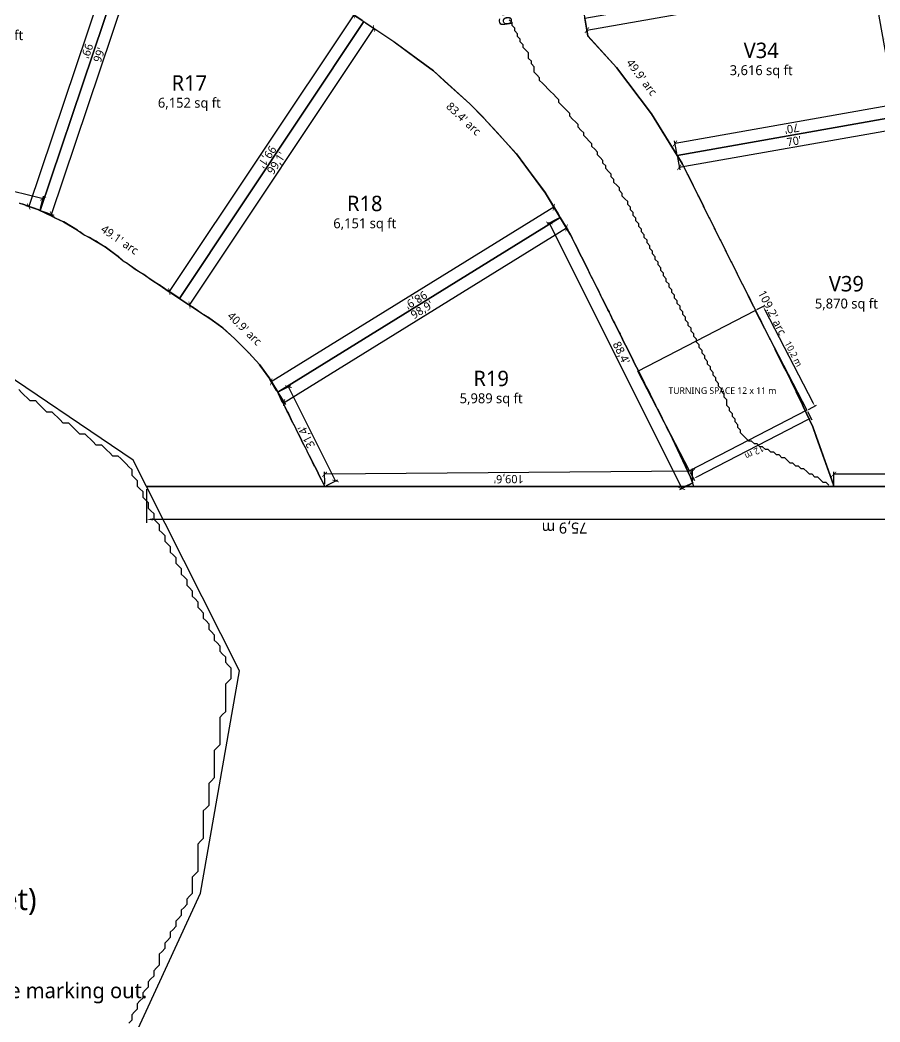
# Model space of a CAD drawing. Header units: metres. Extents: x 77 to 647, y -942 to -10.
# Drawn here: x 212.6 to 290.7, y -310.2 to -219.2 of the extents above; entities that cross this region are included whole.
import ezdxf
from ezdxf.enums import TextEntityAlignment as Align

# ---------------------------------------------------------------- set-up
doc = ezdxf.new("R2010")
doc.units = ezdxf.units.M
for name, color, linetype in [('COLONY_BOUNDARY', 3, 'Continuous'), ('DIM_BOUNDARY', 3, 'Continuous'), ('DIM_OTHER', 6, 'Continuous'), ('DIM_PLOTS', 5, 'Continuous'), ('DIM_PLOTS_ARC', 5, 'Continuous'), ('NOTES', 7, 'Continuous'), ('PLOT_TEXT', 7, 'Continuous'), ('PLOTS', 1, 'Continuous'), ('RESORT', 42, 'Continuous'), ('RIVERSIDE_GARDEN', 82, 'Continuous'), ('ROAD_CENTRELINE', 9, 'Continuous'), ('ROAD_TEXT', 7, 'Continuous'), ('ROADS', 8, 'Continuous'), ('STREAM', 5, 'Continuous'), ('TURNING_SPACE', 30, 'Continuous')]:
    doc.layers.add(name, color=color, linetype=linetype)
doc.styles.add('OpenSans', font='OpenSans-Regular.ttf')
doc.dimstyles.new('PLOT_FT', dxfattribs={"dimtxt": 0.75, "dimasz": 0.45, "dimexe": 0.225, "dimexo": 0.1875, "dimgap": 0.15, "dimtad": 1, "dimdec": 1, "dimlfac": 3.28084, "dimtxsty": 'OpenSans', "dimblk": 'ARCHTICK', "dimcen": 2.5, "dimazin": 3, "dimtfac": 1, "dimtmove": 0, "dimatfit": 3})
doc.dimstyles.new('ROAD_M', dxfattribs={"dimtxt": 1, "dimasz": 0.6, "dimexe": 0.3, "dimexo": 0.25, "dimgap": 0.2, "dimtad": 1, "dimdec": 1, "dimtxsty": 'OpenSans', "dimcen": 2.5, "dimazin": 3, "dimtfac": 1, "dimtmove": 0, "dimatfit": 3})
doc.dimstyles.new('SMALL_M', dxfattribs={"dimtxt": 0.6, "dimasz": 0.36, "dimexe": 0.18, "dimexo": 0.15, "dimgap": 0.12, "dimtad": 1, "dimtxsty": 'OpenSans', "dimcen": 2.5, "dimazin": 3, "dimtfac": 1, "dimtmove": 0, "dimatfit": 3})

# ---------------------------------------------------------------- blocks, each defined once
blk = doc.blocks.new('_ARCHTICK')
at = {"color": 0, "linetype": 'BYBLOCK', "const_width": 0.15}
blk.add_lwpolyline([(-0.5, -0.5), (0.5, 0.5)], dxfattribs=at)
blk = doc.blocks.new('*D51')
at = {"color": 0}
for p, q in [((223.02, -207.526), (213.396, -236.133)), ((223.885, -207.817), (222.807, -207.454)), ((214.26, -236.424), (213.182, -236.061))]:
    blk.add_line(p, q, dxfattribs=at)
at = {"layer": 'Defpoints'}
for p in [(223.02, -207.526), (224.063, -207.877), (214.438, -236.484)]:
    blk.add_point(p, dxfattribs=at)
at = {"layer": 'DIM_PLOTS', "color": 0, "xscale": 0.44999999999999996, "yscale": 0.44999999999999996}
for p, rotation in [((223.02, -207.526), 71.40446417604511), ((213.396, -236.133), -108.59553582395489)]:
    blk.add_blockref('_ARCHTICK', p, dxfattribs=dict(at, rotation=rotation))
at = {"layer": 'DIM_PLOTS', "color": 0, "insert": (218.706, -221.997), "char_height": 0.75, "attachment_point": 5, "rotation": 251.40446, "style": 'OpenSans'}
blk.add_mtext("99'", dxfattribs=at)
blk = doc.blocks.new('*D52')
at = {"color": 0}
for p, q in [((196.186, -231.821), (196.457, -230.717)), ((214.7, -235.415), (196.403, -230.935)), ((214.483, -236.302), (214.753, -235.197))]:
    blk.add_line(p, q, dxfattribs=at)
at = {"layer": 'Defpoints'}
for p in [(196.142, -232.004), (214.7, -235.415), (214.438, -236.484)]:
    blk.add_point(p, dxfattribs=at)
at = {"layer": 'DIM_PLOTS', "color": 0, "xscale": 0.44999999999999996, "yscale": 0.44999999999999996}
for p, rotation in [((196.403, -230.935), 166.24086512991278), ((214.7, -235.415), 346.2408651299128)]:
    blk.add_blockref('_ARCHTICK', p, dxfattribs=dict(at, rotation=rotation))
at = {"layer": 'DIM_PLOTS', "color": 0, "insert": (205.427, -233.685), "char_height": 0.75, "attachment_point": 5, "rotation": 166.24087, "style": 'OpenSans'}
blk.add_mtext("61,8'", dxfattribs=at)
blk = doc.blocks.new('*D54')
at = {"color": 0}
for p, q in [((242.911, -218.73), (226.163, -243.851)), ((243.67, -219.236), (242.724, -218.605)), ((226.923, -244.357), (225.976, -243.726))]:
    blk.add_line(p, q, dxfattribs=at)
at = {"layer": 'Defpoints'}
for p in [(242.911, -218.73), (243.826, -219.34), (227.079, -244.461)]:
    blk.add_point(p, dxfattribs=at)
at = {"layer": 'DIM_PLOTS', "color": 0, "xscale": 0.44999999999999996, "yscale": 0.44999999999999996}
for p, rotation in [((242.911, -218.73), 56.3099324740204), ((226.163, -243.851), -123.6900675259796)]:
    blk.add_blockref('_ARCHTICK', p, dxfattribs=dict(at, rotation=rotation))
at = {"layer": 'DIM_PLOTS', "color": 0, "insert": (234.974, -231.582), "char_height": 0.75, "attachment_point": 5, "rotation": 236.30993, "style": 'OpenSans'}
blk.add_mtext("99,1'", dxfattribs=at)
blk = doc.blocks.new('*D55')
at = {"color": 0}
for p, q in [((215.481, -236.835), (225.105, -208.228)), ((224.241, -207.937), (225.319, -208.299)), ((214.616, -236.544), (215.694, -236.906))]:
    blk.add_line(p, q, dxfattribs=at)
at = {"layer": 'Defpoints'}
for p in [(224.063, -207.877), (214.438, -236.484), (215.481, -236.835)]:
    blk.add_point(p, dxfattribs=at)
at = {"layer": 'DIM_PLOTS', "color": 0, "xscale": 0.44999999999999996, "yscale": 0.44999999999999996}
for p, rotation in [((225.105, -208.228), 71.40446417604512), ((215.481, -236.835), 251.4044641760451)]:
    blk.add_blockref('_ARCHTICK', p, dxfattribs=dict(at, rotation=rotation))
at = {"layer": 'DIM_PLOTS', "color": 0, "insert": (219.795, -222.364), "char_height": 0.75, "attachment_point": 5, "rotation": 71.40446, "style": 'OpenSans'}
blk.add_mtext("99'", dxfattribs=at)
blk = doc.blocks.new('*D56')
at = {"color": 0}
for p, q in [((261.067, -236.19), (235.423, -252.039)), ((261.547, -236.967), (260.949, -235.999)), ((235.903, -252.816), (235.305, -251.848))]:
    blk.add_line(p, q, dxfattribs=at)
at = {"layer": 'Defpoints'}
for p in [(261.067, -236.19), (261.646, -237.126), (236.001, -252.975)]:
    blk.add_point(p, dxfattribs=at)
at = {"layer": 'DIM_PLOTS', "color": 0, "xscale": 0.44999999999999996, "yscale": 0.44999999999999996}
for p, rotation in [((261.067, -236.19), 31.71747441146087), ((235.423, -252.039), -148.28252558853913)]:
    blk.add_blockref('_ARCHTICK', p, dxfattribs=dict(at, rotation=rotation))
at = {"layer": 'DIM_PLOTS', "color": 0, "insert": (248.521, -244.562), "char_height": 0.75, "attachment_point": 5, "rotation": 211.71747, "style": 'OpenSans'}
blk.add_mtext("98,9'", dxfattribs=at)
blk = doc.blocks.new('*D57')
at = {"color": 0}
for p, q in [((227.994, -245.072), (244.741, -219.95)), ((243.982, -219.444), (244.929, -220.075)), ((227.235, -244.565), (228.181, -245.196))]:
    blk.add_line(p, q, dxfattribs=at)
at = {"layer": 'Defpoints'}
for p in [(243.826, -219.34), (227.079, -244.461), (227.994, -245.072)]:
    blk.add_point(p, dxfattribs=at)
at = {"layer": 'DIM_PLOTS', "color": 0, "xscale": 0.44999999999999996, "yscale": 0.44999999999999996}
for p, rotation in [((244.741, -219.95), 56.309932474020414), ((227.994, -245.072), 236.3099324740204)]:
    blk.add_blockref('_ARCHTICK', p, dxfattribs=dict(at, rotation=rotation))
at = {"layer": 'DIM_PLOTS', "color": 0, "insert": (235.931, -232.22), "char_height": 0.75, "attachment_point": 5, "rotation": 56.30993, "style": 'OpenSans'}
blk.add_mtext("99,1'", dxfattribs=at)
blk = doc.blocks.new('*D58')
at = {"color": 0}
for p, q in [((261.478, -237.21), (260.46, -237.718)), ((260.661, -237.617), (272.693, -261.731)), ((273.509, -261.323), (272.491, -261.831))]:
    blk.add_line(p, q, dxfattribs=at)
at = {"layer": 'Defpoints'}
for p in [(261.646, -237.126), (260.661, -237.617), (273.677, -261.24)]:
    blk.add_point(p, dxfattribs=at)
at = {"layer": 'DIM_PLOTS', "color": 0, "xscale": 0.44999999999999996, "yscale": 0.44999999999999996}
for p, rotation in [((260.661, -237.617), 116.51661966916518), ((272.693, -261.731), -63.48338033083481)]:
    blk.add_blockref('_ARCHTICK', p, dxfattribs=dict(at, rotation=rotation))
at = {"layer": 'DIM_PLOTS', "color": 0, "insert": (267.147, -249.44), "char_height": 0.75, "attachment_point": 5, "rotation": 296.51662, "style": 'OpenSans'}
blk.add_mtext("88,4'", dxfattribs=at)
blk = doc.blocks.new('*D59')
at = {"color": 0}
for p, q in [((273.667, -260.14), (240.261, -260.43)), ((273.675, -261.052), (273.665, -259.915)), ((240.269, -261.342), (240.259, -260.205))]:
    blk.add_line(p, q, dxfattribs=at)
at = {"layer": 'Defpoints'}
for p in [(273.667, -260.14), (240.27, -261.53), (273.677, -261.24)]:
    blk.add_point(p, dxfattribs=at)
at = {"layer": 'DIM_PLOTS', "color": 0, "xscale": 0.44999999999999996, "yscale": 0.44999999999999996}
for p, rotation in [((273.667, -260.14), 0.49743049737918454), ((240.261, -260.43), -179.50256950262082)]:
    blk.add_blockref('_ARCHTICK', p, dxfattribs=dict(at, rotation=rotation))
at = {"layer": 'DIM_PLOTS', "color": 0, "insert": (256.969, -260.81), "char_height": 0.75, "attachment_point": 5, "rotation": 180.49743, "style": 'OpenSans'}
blk.add_mtext("109,6'", dxfattribs=at)
blk = doc.blocks.new('*D60')
at = {"color": 0}
for p, q in [((236.169, -252.891), (237.187, -252.384)), ((241.254, -261.038), (236.986, -252.484)), ((240.438, -261.446), (241.456, -260.938))]:
    blk.add_line(p, q, dxfattribs=at)
at = {"layer": 'Defpoints'}
for p in [(236.001, -252.975), (241.254, -261.038), (240.27, -261.53)]:
    blk.add_point(p, dxfattribs=at)
at = {"layer": 'DIM_PLOTS', "color": 0, "xscale": 0.44999999999999996, "yscale": 0.44999999999999996}
for p, rotation in [((236.986, -252.484), 116.51979424467746), ((241.254, -261.038), 296.5197942446774)]:
    blk.add_blockref('_ARCHTICK', p, dxfattribs=dict(at, rotation=rotation))
at = {"layer": 'DIM_PLOTS', "color": 0, "insert": (238.65, -256.996), "char_height": 0.75, "attachment_point": 5, "rotation": 116.51979, "style": 'OpenSans'}
blk.add_mtext("31,4'", dxfattribs=at)
blk = doc.blocks.new('*D61')
at = {"color": 0}
for p, q in [((261.744, -237.286), (262.342, -238.253)), ((236.58, -253.911), (262.224, -238.062)), ((236.1, -253.135), (236.698, -254.102))]:
    blk.add_line(p, q, dxfattribs=at)
at = {"layer": 'Defpoints'}
for p in [(261.646, -237.126), (236.001, -252.975), (236.58, -253.911)]:
    blk.add_point(p, dxfattribs=at)
at = {"layer": 'DIM_PLOTS', "color": 0, "xscale": 0.44999999999999996, "yscale": 0.44999999999999996}
for p, rotation in [((262.224, -238.062), 31.7174744114608), ((236.58, -253.911), 211.71747441146078)]:
    blk.add_blockref('_ARCHTICK', p, dxfattribs=dict(at, rotation=rotation))
at = {"layer": 'DIM_PLOTS', "color": 0, "insert": (249.126, -245.54), "char_height": 0.75, "attachment_point": 5, "rotation": 31.71747, "style": 'OpenSans'}
blk.add_mtext("98,9'", dxfattribs=at)
blk = doc.blocks.new('*D192')
at = {"color": 0}
for p, q in [((290.93, -214.451), (291.127, -215.571)), ((264.073, -220.113), (291.088, -215.35)), ((263.914, -219.214), (264.112, -220.335))]:
    blk.add_line(p, q, dxfattribs=at)
at = {"layer": 'Defpoints'}
for p in [(290.897, -214.266), (263.882, -219.03), (264.073, -220.113)]:
    blk.add_point(p, dxfattribs=at)
at = {"layer": 'DIM_PLOTS', "color": 0, "xscale": 0.44999999999999996, "yscale": 0.44999999999999996}
for p, rotation in [((291.088, -215.35), 10.000000000000032), ((264.073, -220.113), 190.00000000000003)]:
    blk.add_blockref('_ARCHTICK', p, dxfattribs=dict(at, rotation=rotation))
at = {"layer": 'DIM_PLOTS', "color": 0, "insert": (277.489, -217.214), "char_height": 0.75, "attachment_point": 5, "rotation": 10, "style": 'OpenSans'}
blk.add_mtext("90'", dxfattribs=at)
blk = doc.blocks.new('*D193')
at = {"color": 0}
for p, q in [((290.712, -214.299), (289.592, -214.496)), ((289.814, -214.457), (292.196, -227.965)), ((293.094, -227.806), (291.974, -228.004))]:
    blk.add_line(p, q, dxfattribs=at)
at = {"layer": 'Defpoints'}
for p in [(289.814, -214.457), (290.897, -214.266), (293.279, -227.774)]:
    blk.add_point(p, dxfattribs=at)
at = {"layer": 'DIM_PLOTS', "color": 0, "xscale": 0.44999999999999996, "yscale": 0.44999999999999996}
for p, rotation in [((289.814, -214.457), 100.00000000000007), ((292.196, -227.965), -79.99999999999993)]:
    blk.add_blockref('_ARCHTICK', p, dxfattribs=dict(at, rotation=rotation))
at = {"layer": 'DIM_PLOTS', "color": 0, "insert": (291.522, -221.12), "char_height": 0.75, "attachment_point": 5, "rotation": 280, "style": 'OpenSans'}
blk.add_mtext("45'", dxfattribs=at)
blk = doc.blocks.new('*D194')
at = {"color": 0}
for p, q in [((293.246, -227.589), (293.049, -226.469)), ((293.088, -226.691), (272.079, -230.395)), ((272.238, -231.294), (272.04, -230.173))]:
    blk.add_line(p, q, dxfattribs=at)
at = {"layer": 'Defpoints'}
for p in [(293.088, -226.691), (293.279, -227.774), (272.27, -231.478)]:
    blk.add_point(p, dxfattribs=at)
at = {"layer": 'DIM_PLOTS', "color": 0, "xscale": 0.44999999999999996, "yscale": 0.44999999999999996}
for p, rotation in [((293.088, -226.691), 9.999999999999972), ((272.079, -230.395), -170.00000000000003)]:
    blk.add_blockref('_ARCHTICK', p, dxfattribs=dict(at, rotation=rotation))
at = {"layer": 'DIM_PLOTS', "color": 0, "insert": (282.675, -229.06), "char_height": 0.75, "attachment_point": 5, "rotation": 190, "style": 'OpenSans'}
blk.add_mtext("70'", dxfattribs=at)
blk = doc.blocks.new('*D217')
at = {"color": 0}
for p, q in [((293.311, -227.959), (293.509, -229.079)), ((272.461, -232.562), (293.47, -228.857)), ((272.303, -231.663), (272.5, -232.783))]:
    blk.add_line(p, q, dxfattribs=at)
at = {"layer": 'Defpoints'}
for p in [(293.279, -227.774), (272.27, -231.478), (272.461, -232.562)]:
    blk.add_point(p, dxfattribs=at)
at = {"layer": 'DIM_PLOTS', "color": 0, "xscale": 0.44999999999999996, "yscale": 0.44999999999999996}
for p, rotation in [((293.47, -228.857), 9.999998962506615), ((272.461, -232.562), 189.99999896250662)]:
    blk.add_blockref('_ARCHTICK', p, dxfattribs=dict(at, rotation=rotation))
at = {"layer": 'DIM_PLOTS', "color": 0, "insert": (282.874, -230.192), "char_height": 0.75, "attachment_point": 5, "rotation": 10, "style": 'OpenSans'}
blk.add_mtext("70'", dxfattribs=at)
blk = doc.blocks.new('*D219')
at = {"color": 0}
for p, q in [((286.49, -261.342), (286.49, -260.205)), ((299.231, -260.43), (286.49, -260.43)), ((299.231, -261.342), (299.231, -260.205))]:
    blk.add_line(p, q, dxfattribs=at)
at = {"layer": 'Defpoints'}
for p in [(299.231, -260.43), (286.49, -261.53), (299.231, -261.53)]:
    blk.add_point(p, dxfattribs=at)
at = {"layer": 'DIM_PLOTS', "color": 0, "xscale": 0.44999999999999996, "yscale": 0.44999999999999996}
for p, rotation in [((286.49, -260.43), 179.99999930499698), ((299.231, -260.43), 359.999999304997)]:
    blk.add_blockref('_ARCHTICK', p, dxfattribs=dict(at, rotation=rotation))
at = {"layer": 'DIM_PLOTS', "color": 0, "insert": (292.86, -260.955), "char_height": 0.75, "attachment_point": 5, "rotation": 180, "style": 'OpenSans'}
blk.add_mtext("41,8'", dxfattribs=at)
blk = doc.blocks.new('_CLOSEDFILLED')
at = {"color": 0, "linetype": 'BYBLOCK'}
blk.add_solid([(-1, 0.16), (0, 0), (-1, -0.16)], dxfattribs=at)
blk = doc.blocks.new('*D250')
at = {"color": 0}
for p, q in [((224.09, -261.78), (224.09, -264.83)), ((300, -261.78), (300, -264.83)), ((299.4, -264.53), (224.69, -264.53))]:
    blk.add_line(p, q, dxfattribs=at)
at = {"layer": 'Defpoints'}
for p in [(224.09, -261.53), (300, -261.53), (300, -264.53)]:
    blk.add_point(p, dxfattribs=at)
at = {"layer": 'DIM_BOUNDARY', "color": 0, "xscale": 0.6, "yscale": 0.6}
for p, rotation in [((224.09, -264.53), 180), ((300, -264.53), 360)]:
    blk.add_blockref('_CLOSEDFILLED', p, dxfattribs=dict(at, rotation=rotation))
at = {"layer": 'DIM_BOUNDARY', "color": 0, "insert": (262.045, -265.23), "char_height": 1, "attachment_point": 5, "rotation": 180, "style": 'OpenSans'}
blk.add_mtext('75,9 m', dxfattribs=at)
blk = doc.blocks.new('*D267')
at = {"color": 0}
for p, q in [((279.493, -245.481), (280.231, -245.1)), ((280.236, -245.503), (284.59, -253.923)), ((284.178, -254.541), (284.915, -254.16))]:
    blk.add_line(p, q, dxfattribs=at)
at = {"layer": 'Defpoints'}
for p in [(279.36, -245.55), (280.071, -245.183), (284.044, -254.61)]:
    blk.add_point(p, dxfattribs=at)
at = {"layer": 'DIM_OTHER', "color": 0, "xscale": 0.36, "yscale": 0.36}
for p, rotation in [((280.071, -245.183), 117.34014296094318), ((284.755, -254.243), -62.65985703905682)]:
    blk.add_blockref('_CLOSEDFILLED', p, dxfattribs=dict(at, rotation=rotation))
at = {"layer": 'DIM_OTHER', "color": 0, "insert": (282.786, -249.52), "char_height": 0.6, "attachment_point": 5, "rotation": 297.34014, "style": 'OpenSans'}
blk.add_mtext('10,2 m', dxfattribs=at)
blk = doc.blocks.new('*D268')
at = {"color": 0}
for p, q in [((284.092, -255.486), (274.072, -260.667)), ((284.113, -254.743), (284.494, -255.481)), ((273.454, -260.255), (273.835, -260.992))]:
    blk.add_line(p, q, dxfattribs=at)
at = {"layer": 'Defpoints'}
for p in [(284.044, -254.61), (284.412, -255.321), (273.385, -260.121)]:
    blk.add_point(p, dxfattribs=at)
at = {"layer": 'DIM_OTHER', "color": 0, "xscale": 0.36, "yscale": 0.36}
for p, rotation in [((284.412, -255.321), 27.340142960943638), ((273.752, -260.832), -152.65985703905636)]:
    blk.add_blockref('_CLOSEDFILLED', p, dxfattribs=dict(at, rotation=rotation))
at = {"layer": 'DIM_OTHER', "color": 0, "insert": (279.275, -258.45), "char_height": 0.6, "attachment_point": 5, "rotation": 207.34014, "style": 'OpenSans'}
blk.add_mtext('12 m', dxfattribs=at)

msp = doc.modelspace()

# ---------------------------------------------------------------- linework, layer by layer
at = {"layer": 'COLONY_BOUNDARY'}
msp.add_lwpolyline([(380.23, -204.48), (363.26, -203.28), (343.39, -203.37), (341.9, -224.25), (341.2, -241.03), (338.8, -261.53), (323.164, -261.53), (323.155, -261.538), (323.122, -261.572), (323.093, -261.61), (323.067, -261.65), (323.045, -261.692), (323.028, -261.736), (323.014, -261.782), (323.005, -261.828), (323.001, -261.876), (321.901, -284.566), (321.775, -286), (300, -286), (300, -261.53), (300, -261.53), (224.09, -261.53), (222.88, -259.14), (209.26, -249.96)], dxfattribs=at)
at = {"layer": 'PLOTS'}
for points in [[(224.063, -207.877), (214.438, -236.484), (214.254, -236.397), (214.24, -236.39), (214.225, -236.385), (212.864, -235.905), (212.85, -235.9), (212.835, -235.896), (212.618, -235.844), (212.568, -235.832)], [(240.108, -216.865), (243.826, -219.34), (227.079, -244.461), (226.84, -244.288), (226.83, -244.28), (226.819, -244.273), (226.433, -244.04), (226.076, -243.823), (226.065, -243.816), (225.716, -243.562), (225.34, -243.288), (225.33, -243.28), (225.319, -243.273), (224.933, -243.04), (224.576, -242.823), (224.565, -242.816), (224.216, -242.562), (223.84, -242.288), (223.83, -242.28), (223.819, -242.273), (223.433, -242.04), (223.076, -241.823), (223.065, -241.816), (222.341, -241.288), (222.33, -241.28), (222.318, -241.273), (221.986, -241.074), (221.98, -241.07), (221.974, -241.065), (221.539, -240.667), (221.532, -240.661), (221.52, -240.65), (221.507, -240.64), (221.437, -240.59), (220.341, -239.788), (220.33, -239.78), (220.319, -239.773), (219.767, -239.44), (219.509, -239.285), (219.083, -239.028), (219.07, -239.02), (219.057, -239.014), (218.92, -238.949), (218.426, -238.713), (218.42, -238.71), (218.414, -238.706), (218.034, -238.428), (217.841, -238.288), (217.83, -238.28), (217.819, -238.273), (216.583, -237.528), (216.57, -237.52), (216.557, -237.514), (216.294, -237.389), (215.777, -237.143), (215.764, -237.136), (215.583, -237.028), (215.57, -237.02), (215.557, -237.014), (214.681, -236.599), (214.438, -236.484), (224.063, -207.877)], [(299.231, -261.53), (286.49, -261.53), (286.49, -261.53), (286.49, -261.53), (286.49, -261.53), (286.49, -261.53), (286.46, -261.401), (286.46, -261.4), (286.46, -261.4), (286.46, -261.399), (284.922, -257.103), (284.57, -256.121), (284.57, -256.12), (284.57, -256.12), (284.57, -256.119), (283.7, -254.29), (283.7, -254.29), (283.7, -254.29), (283.7, -254.29), (283.58, -253.971), (283.58, -253.97), (283.58, -253.97), (283.58, -253.969), (283.08, -252.97), (283.08, -252.97), (283.08, -252.97), (283.08, -252.97), (283.06, -252.92), (283.06, -252.92), (283.06, -252.92), (283.06, -252.92), (282.97, -252.73), (282.97, -252.73), (282.17, -251.05), (282.17, -251.05), (282.17, -251.05), (282.17, -251.05), (282.17, -251.05), (282.17, -251.043), (282.17, -251.043), (282.17, -251.042), (282.17, -251.041), (282.17, -251.041), (282.169, -251.04), (282.169, -251.039), (282.169, -251.038), (282.169, -251.038), (282.168, -251.037), (281.95, -250.69), (281.95, -250.69), (281.95, -250.69), (281.95, -250.69), (281.95, -250.69), (281.95, -250.683), (281.95, -250.682), (281.95, -250.682), (281.95, -250.681), (281.95, -250.68), (281.949, -250.679), (281.949, -250.678), (281.949, -250.678), (281.949, -250.678), (281.93, -250.64), (281.23, -249.24), (281.23, -249.24), (281.23, -249.24), (281.23, -249.24), (281.23, -249.24), (281.23, -249.234), (281.23, -249.234), (281.23, -249.234), (281.23, -249.233), (281.23, -249.232), (281.229, -249.231), (281.229, -249.23), (281.229, -249.229), (281.228, -249.228), (281.227, -249.227), (281.227, -249.227), (281.227, -249.227), (281.21, -249.21), (281.21, -249.21), (281.21, -249.21), (281.21, -249.21), (281.21, -249.21), (281.21, -249.194), (281.21, -249.193), (281.21, -249.193), (281.21, -249.192), (281.21, -249.191), (281.209, -249.19), (281.209, -249.189), (281.209, -249.188), (281.208, -249.188), (281.208, -249.187), (281.208, -249.187), (281.17, -249.14), (281.17, -249.14), (281.17, -249.14), (281.17, -249.14), (281.17, -249.14), (281.17, -249.133), (281.17, -249.132), (281.17, -249.132), (281.17, -249.131), (281.17, -249.13), (281.169, -249.129), (281.169, -249.128), (281.169, -249.128), (281.169, -249.128), (281.15, -249.09), (280.73, -248.23), (280.73, -248.23), (280.73, -248.23), (280.73, -248.23), (280.73, -248.23), (280.73, -248.226), (280.73, -248.226), (280.73, -248.226), (280.73, -248.225), (280.73, -248.224), (280.729, -248.223), (280.729, -248.222), (280.728, -248.221), (280.728, -248.22), (280.727, -248.219), (280.727, -248.219), (280.726, -248.218), (280.725, -248.217), (280.725, -248.217), (280.724, -248.217), (280.71, -248.21), (280.71, -248.21), (280.71, -248.21), (280.71, -248.21), (280.71, -248.21), (280.71, -248.194), (280.71, -248.193), (280.71, -248.193), (280.71, -248.192), (280.71, -248.191), (280.709, -248.19), (280.709, -248.189), (280.709, -248.188), (280.708, -248.188), (280.708, -248.187), (280.708, -248.187), (280.67, -248.14), (280.67, -248.14), (280.67, -248.14), (280.67, -248.14), (280.67, -248.14), (280.67, -248.133), (280.67, -248.132), (280.67, -248.132), (280.67, -248.131), (280.67, -248.13), (280.669, -248.129), (280.669, -248.128), (280.669, -248.128), (280.669, -248.128), (280.65, -248.09), (280.23, -247.23), (280.23, -247.23), (280.23, -247.23), (280.23, -247.23), (280.23, -247.23), (280.23, -247.226), (280.23, -247.226), (280.23, -247.226), (280.23, -247.225), (280.23, -247.224), (280.229, -247.223), (280.229, -247.222), (280.228, -247.221), (280.228, -247.22), (280.227, -247.219), (280.227, -247.219), (280.226, -247.218), (280.225, -247.217), (280.225, -247.217), (280.224, -247.217), (280.21, -247.21), (280.21, -247.21), (280.21, -247.21), (280.21, -247.21), (280.21, -247.21), (280.21, -247.2), (280.21, -247.194), (280.21, -247.193), (280.21, -247.193), (280.21, -247.192), (280.21, -247.191), (280.209, -247.19), (280.209, -247.189), (280.209, -247.188), (280.208, -247.188), (280.208, -247.187), (280.208, -247.187), (280.17, -247.14), (280.17, -247.14), (280.17, -247.14), (280.17, -247.14), (280.17, -247.14), (280.17, -247.133), (280.17, -247.132), (280.17, -247.132), (280.17, -247.131), (280.17, -247.13), (280.169, -247.129), (280.169, -247.128), (280.169, -247.128), (280.169, -247.128), (280.15, -247.09), (279.73, -246.23), (279.73, -246.23), (279.73, -246.23), (279.73, -246.23), (279.73, -246.23), (279.73, -246.226), (279.73, -246.226), (279.73, -246.226), (279.73, -246.225), (279.73, -246.224), (279.729, -246.223), (279.729, -246.222), (279.728, -246.221), (279.728, -246.22), (279.727, -246.219), (279.727, -246.219), (279.726, -246.218), (279.725, -246.217), (279.725, -246.217), (279.724, -246.217), (279.71, -246.21), (279.71, -246.21), (279.71, -246.21), (279.71, -246.21), (279.71, -246.21), (279.71, -246.2), (279.71, -246.194), (279.71, -246.193), (279.71, -246.193), (279.71, -246.192), (279.71, -246.191), (279.709, -246.19), (279.709, -246.189), (279.709, -246.188), (279.708, -246.188), (279.708, -246.187), (279.708, -246.187), (279.67, -246.14), (279.67, -246.14), (279.67, -246.14), (279.67, -246.14), (279.67, -246.14), (279.67, -246.133), (279.67, -246.132), (279.67, -246.132), (279.67, -246.131), (279.67, -246.13), (279.669, -246.129), (279.669, -246.128), (279.669, -246.128), (279.669, -246.128), (279.65, -246.09), (279.23, -245.23), (279.23, -245.23), (279.23, -245.23), (279.23, -245.23), (279.23, -245.23), (279.23, -245.226), (279.23, -245.226), (279.23, -245.226), (279.23, -245.225), (279.23, -245.224), (279.229, -245.223), (279.229, -245.222), (279.228, -245.221), (279.228, -245.22), (279.227, -245.219), (279.227, -245.219), (279.226, -245.218), (279.225, -245.217), (279.225, -245.217), (279.224, -245.217), (279.21, -245.21), (279.21, -245.21), (279.21, -245.21), (279.21, -245.21), (279.21, -245.21), (279.21, -245.2), (279.21, -245.194), (279.21, -245.193), (279.21, -245.193), (279.21, -245.192), (279.21, -245.191), (279.209, -245.19), (279.209, -245.189), (279.209, -245.188), (279.208, -245.188), (279.208, -245.187), (279.208, -245.187), (279.17, -245.14), (279.17, -245.14), (279.17, -245.14), (279.17, -245.14), (279.17, -245.14), (279.17, -245.133), (279.17, -245.132), (279.17, -245.132), (279.17, -245.131), (279.17, -245.13), (279.169, -245.129), (279.169, -245.128), (279.169, -245.128), (279.169, -245.128), (279.15, -245.09), (278.747, -244.264), (278.747, -244.264), (278.747, -244.264), (278.73, -244.23), (278.73, -244.23), (278.73, -244.23), (278.73, -244.226), (278.73, -244.225), (278.73, -244.224), (278.73, -244.223), (278.729, -244.222), (278.729, -244.221), (278.728, -244.221), (278.728, -244.22), (278.727, -244.219), (278.726, -244.218), (278.725, -244.218), (278.724, -244.217), (278.71, -244.21), (278.71, -244.21), (278.71, -244.21), (278.71, -244.2), (278.71, -244.194), (278.71, -244.193), (278.71, -244.192), (278.71, -244.191), (278.709, -244.19), (278.709, -244.189), (278.708, -244.188), (278.708, -244.187), (278.67, -244.14), (278.67, -244.14), (278.67, -244.14), (278.67, -244.132), (278.67, -244.131), (278.67, -244.131), (278.67, -244.13), (278.669, -244.129), (278.669, -244.128), (278.65, -244.09), (278.23, -243.23), (278.23, -243.23), (278.23, -243.23), (278.23, -243.226), (278.23, -243.225), (278.23, -243.224), (278.23, -243.223), (278.229, -243.222), (278.229, -243.221), (278.228, -243.221), (278.228, -243.22), (278.227, -243.219), (278.226, -243.218), (278.225, -243.218), (278.224, -243.217), (278.21, -243.21), (278.21, -243.21), (278.21, -243.21), (278.21, -243.2), (278.21, -243.194), (278.21, -243.193), (278.21, -243.192), (278.21, -243.191), (278.209, -243.19), (278.209, -243.189), (278.208, -243.188), (278.208, -243.187), (278.17, -243.14), (278.17, -243.14), (278.17, -243.14), (278.17, -243.132), (278.17, -243.131), (278.17, -243.131), (278.17, -243.13), (278.169, -243.129), (278.169, -243.128), (278.15, -243.09), (277.73, -242.23), (277.73, -242.23), (277.73, -242.23), (277.73, -242.226), (277.73, -242.225), (277.73, -242.224), (277.73, -242.223), (277.729, -242.222), (277.729, -242.221), (277.728, -242.221), (277.728, -242.22), (277.727, -242.219), (277.726, -242.218), (277.725, -242.218), (277.724, -242.217), (277.71, -242.21), (277.71, -242.21), (277.71, -242.21), (277.71, -242.194), (277.71, -242.193), (277.71, -242.192), (277.71, -242.191), (277.709, -242.19), (277.709, -242.189), (277.708, -242.188), (277.708, -242.187), (277.67, -242.14), (277.67, -242.14), (277.67, -242.14), (277.67, -242.132), (277.67, -242.131), (277.67, -242.131), (277.67, -242.13), (277.669, -242.129), (277.669, -242.128), (277.65, -242.09), (277.23, -241.23), (277.23, -241.23), (277.23, -241.23), (277.23, -241.226), (277.23, -241.225), (277.23, -241.224), (277.23, -241.223), (277.229, -241.222), (277.229, -241.221), (277.228, -241.221), (277.228, -241.22), (277.227, -241.219), (277.226, -241.218), (277.225, -241.218), (277.224, -241.217), (277.21, -241.21), (277.21, -241.21), (277.21, -241.21), (277.21, -241.194), (277.21, -241.193), (277.21, -241.192), (277.21, -241.191), (277.209, -241.19), (277.209, -241.189), (277.208, -241.188), (277.208, -241.187), (277.17, -241.14), (277.17, -241.14), (277.17, -241.14), (277.17, -241.132), (277.17, -241.131), (277.17, -241.131), (277.17, -241.13), (277.169, -241.129), (277.169, -241.128), (277.15, -241.09), (276.73, -240.23), (276.73, -240.23), (276.73, -240.23), (276.73, -240.226), (276.73, -240.225), (276.73, -240.224), (276.73, -240.223), (276.729, -240.222), (276.729, -240.221), (276.728, -240.221), (276.728, -240.22), (276.727, -240.219), (276.726, -240.218), (276.725, -240.218), (276.724, -240.217), (276.71, -240.21), (276.71, -240.21), (276.71, -240.21), (276.71, -240.2), (276.71, -240.194), (276.71, -240.193), (276.71, -240.192), (276.71, -240.191), (276.709, -240.19), (276.709, -240.189), (276.708, -240.188), (276.708, -240.187), (276.67, -240.14), (276.67, -240.14), (276.67, -240.14), (276.67, -240.132), (276.67, -240.131), (276.67, -240.131), (276.67, -240.13), (276.669, -240.129), (276.669, -240.128), (276.65, -240.09), (276.23, -239.23), (276.23, -239.23), (276.23, -239.23), (276.23, -239.226), (276.23, -239.225), (276.23, -239.224), (276.23, -239.223), (276.229, -239.222), (276.229, -239.221), (276.228, -239.221), (276.228, -239.22), (276.227, -239.219), (276.226, -239.218), (276.225, -239.218), (276.224, -239.217), (276.21, -239.21), (276.21, -239.21), (276.21, -239.21), (276.21, -239.2), (276.21, -239.194), (276.21, -239.193), (276.21, -239.192), (276.21, -239.191), (276.209, -239.19), (276.209, -239.189), (276.208, -239.188), (276.208, -239.187), (276.17, -239.14), (276.17, -239.14), (276.17, -239.14), (276.17, -239.132), (276.17, -239.131), (276.17, -239.131), (276.17, -239.13), (276.169, -239.129), (276.169, -239.128), (276.15, -239.09), (275.73, -238.23), (275.73, -238.23), (275.73, -238.23), (275.73, -238.226), (275.73, -238.225), (275.73, -238.224), (275.73, -238.223), (275.729, -238.222), (275.729, -238.221), (275.728, -238.221), (275.728, -238.22), (275.727, -238.219), (275.726, -238.218), (275.725, -238.218), (275.724, -238.217), (275.71, -238.21), (275.71, -238.21), (275.71, -238.21), (275.71, -238.194), (275.71, -238.193), (275.71, -238.192), (275.71, -238.191), (275.709, -238.19), (275.709, -238.189), (275.708, -238.188), (275.708, -238.187), (275.67, -238.14), (275.67, -238.14), (275.67, -238.14), (275.67, -238.132), (275.67, -238.131), (275.67, -238.131), (275.67, -238.13), (275.669, -238.129), (275.669, -238.128), (275.65, -238.09), (275.23, -237.23), (275.23, -237.23), (275.23, -237.23), (275.23, -237.226), (275.23, -237.225), (275.23, -237.224), (275.23, -237.223), (275.229, -237.222), (275.229, -237.221), (275.228, -237.221), (275.228, -237.22), (275.227, -237.219), (275.226, -237.218), (275.225, -237.218), (275.224, -237.217), (275.21, -237.21), (275.21, -237.21), (275.21, -237.21), (275.21, -237.2), (275.21, -237.194), (275.21, -237.193), (275.21, -237.192), (275.21, -237.191), (275.209, -237.19), (275.209, -237.189), (275.208, -237.188), (275.208, -237.187), (275.17, -237.14), (275.17, -237.14), (275.17, -237.14), (275.17, -237.132), (275.17, -237.131), (275.17, -237.131), (275.17, -237.13), (275.169, -237.129), (275.169, -237.128), (275.15, -237.09), (274.73, -236.23), (274.73, -236.23), (274.73, -236.23), (274.73, -236.226), (274.73, -236.225), (274.73, -236.224), (274.73, -236.223), (274.729, -236.222), (274.729, -236.221), (274.728, -236.221), (274.728, -236.22), (274.727, -236.219), (274.726, -236.218), (274.725, -236.218), (274.724, -236.217), (274.71, -236.21), (274.71, -236.21), (274.71, -236.21), (274.71, -236.2), (274.71, -236.194), (274.71, -236.193), (274.71, -236.192), (274.71, -236.191), (274.709, -236.19), (274.709, -236.189), (274.708, -236.188), (274.708, -236.187), (274.67, -236.14), (274.67, -236.14), (274.67, -236.14), (274.67, -236.132), (274.67, -236.131), (274.67, -236.131), (274.67, -236.13), (274.669, -236.129), (274.669, -236.128), (274.65, -236.09), (274.23, -235.23), (274.23, -235.23), (274.23, -235.23), (274.23, -235.226), (274.23, -235.225), (274.23, -235.224), (274.23, -235.223), (274.229, -235.222), (274.229, -235.221), (274.228, -235.221), (274.228, -235.22), (274.227, -235.219), (274.226, -235.218), (274.225, -235.218), (274.224, -235.217), (274.21, -235.21), (274.21, -235.21), (274.21, -235.21), (274.21, -235.194), (274.21, -235.193), (274.21, -235.192), (274.21, -235.191), (274.209, -235.19), (274.209, -235.189), (274.208, -235.188), (274.208, -235.187), (274.17, -235.14), (274.17, -235.14), (274.17, -235.14), (274.17, -235.132), (274.17, -235.131), (274.17, -235.131), (274.17, -235.13), (274.169, -235.129), (274.169, -235.128), (273.73, -234.23), (273.73, -234.23), (273.73, -234.23), (273.73, -234.226), (273.73, -234.225), (273.73, -234.224), (273.73, -234.223), (273.729, -234.222), (273.729, -234.221), (273.728, -234.221), (273.728, -234.22), (273.727, -234.219), (273.726, -234.218), (273.725, -234.218), (273.724, -234.217), (273.71, -234.21), (273.71, -234.21), (273.71, -234.21), (273.71, -234.202), (273.71, -234.201), (273.71, -234.201), (273.71, -234.2), (273.709, -234.199), (273.709, -234.198), (273.69, -234.16), (273.23, -233.24), (273.23, -233.24), (273.23, -233.24), (273.23, -233.234), (273.23, -233.233), (273.23, -233.232), (273.23, -233.231), (273.229, -233.23), (273.229, -233.229), (273.228, -233.229), (273.228, -233.228), (273.227, -233.227), (273.21, -233.21), (273.21, -233.21), (273.21, -233.21), (273.21, -233.202), (273.21, -233.201), (273.21, -233.201), (273.21, -233.2), (273.209, -233.199), (273.209, -233.198), (272.73, -232.23), (272.73, -232.23), (272.73, -232.23), (272.73, -232.223), (272.73, -232.222), (272.73, -232.221), (272.73, -232.22), (272.729, -232.219), (272.729, -232.218), (272.728, -232.218), (272.27, -231.478), (272.27, -231.478), (272.27, -231.478), (293.279, -227.774)]]:
    msp.add_lwpolyline(points, dxfattribs=at)
for points in [[(293.279, -227.774), (272.27, -231.478), (269.94, -227.72), (266.75, -223.49), (264.168, -220.655), (263.882, -219.03), (290.897, -214.266), (293.279, -227.774)], [(246.557, -221.158), (246.563, -221.162), (248.564, -222.643), (250.134, -223.806), (250.146, -223.815), (251.158, -224.735), (253.436, -226.806), (253.437, -226.808), (253.443, -226.813), (254.687, -228.057), (254.692, -228.063), (255.914, -229.407), (257.665, -231.334), (257.674, -231.346), (259.097, -233.264), (260.306, -234.894), (260.314, -234.906), (261.45, -236.8), (261.646, -237.126), (236.001, -252.975), (235.986, -252.943), (235.986, -252.943), (235.98, -252.93), (235.972, -252.917), (235.227, -251.681), (235.22, -251.67), (235.212, -251.659), (234.724, -250.991), (234.359, -250.493), (234.35, -250.48), (234.339, -250.468), (233.414, -249.449), (233.365, -249.395), (233.36, -249.39), (233.355, -249.385), (232.115, -248.145), (232.11, -248.14), (232.105, -248.135), (232.051, -248.086), (231.032, -247.161), (231.02, -247.15), (231.007, -247.141), (230.928, -247.083), (229.841, -246.288), (229.83, -246.28), (229.819, -246.273), (229.076, -245.823), (229.065, -245.816), (228.716, -245.562), (228.34, -245.288), (228.33, -245.28), (228.319, -245.273), (227.933, -245.04), (227.576, -244.823), (227.565, -244.816), (227.216, -244.562), (227.079, -244.461), (243.826, -219.34), (246.557, -221.158)], [(262.586, -238.694), (262.593, -238.706), (262.726, -238.982), (262.726, -238.983), (262.965, -239.48), (262.965, -239.48), (262.97, -239.49), (263.089, -239.698), (263.09, -239.7), (263.091, -239.703), (263.312, -240.161), (263.465, -240.48), (263.47, -240.49), (263.589, -240.698), (263.59, -240.7), (263.591, -240.703), (263.812, -241.161), (263.965, -241.48), (263.97, -241.49), (264.089, -241.698), (264.09, -241.7), (264.091, -241.703), (264.312, -242.161), (264.465, -242.48), (264.47, -242.49), (264.589, -242.698), (264.59, -242.7), (264.591, -242.703), (264.812, -243.161), (264.965, -243.48), (264.97, -243.49), (265.089, -243.698), (265.09, -243.7), (265.091, -243.703), (265.312, -244.161), (265.465, -244.48), (265.47, -244.49), (265.589, -244.698), (265.59, -244.7), (265.591, -244.703), (265.812, -245.161), (265.965, -245.48), (265.97, -245.49), (266.089, -245.698), (266.09, -245.7), (266.091, -245.703), (266.312, -246.161), (266.465, -246.48), (266.47, -246.49), (266.589, -246.698), (266.59, -246.7), (266.591, -246.703), (266.812, -247.161), (266.965, -247.48), (266.97, -247.49), (267.089, -247.698), (267.09, -247.7), (267.091, -247.703), (267.312, -248.161), (267.465, -248.48), (267.47, -248.49), (267.589, -248.698), (267.59, -248.7), (267.591, -248.703), (267.812, -249.161), (267.965, -249.48), (267.97, -249.49), (268.089, -249.698), (268.09, -249.7), (268.091, -249.703), (268.312, -250.161), (268.465, -250.48), (268.47, -250.49), (268.589, -250.698), (268.59, -250.7), (268.591, -250.703), (268.812, -251.161), (268.965, -251.48), (268.97, -251.49), (269.089, -251.698), (269.09, -251.7), (269.091, -251.703), (269.312, -252.161), (269.465, -252.48), (269.47, -252.49), (269.589, -252.698), (269.59, -252.7), (269.591, -252.703), (269.812, -253.161), (269.965, -253.48), (269.97, -253.49), (270.089, -253.698), (270.09, -253.7), (270.091, -253.703), (270.312, -254.161), (270.465, -254.48), (270.47, -254.49), (270.589, -254.698), (270.59, -254.7), (270.591, -254.703), (270.898, -255.341), (270.931, -255.41), (270.965, -255.48), (270.97, -255.49), (271.089, -255.698), (271.09, -255.7), (271.091, -255.703), (271.465, -256.48), (271.47, -256.49), (271.588, -256.697), (271.59, -256.7), (271.591, -256.703), (272.892, -259.448), (273.488, -260.706), (273.49, -260.71), (273.491, -260.714), (273.676, -261.236), (273.676, -261.236), (273.677, -261.24), (273.674, -261.241), (273.674, -261.241), (272.968, -261.529), (272.968, -261.529), (272.964, -261.53), (272.961, -261.53), (272.96, -261.53), (240.274, -261.53), (240.274, -261.53), (240.27, -261.53), (240.268, -261.526), (240.268, -261.526), (239.986, -260.943), (239.98, -260.93), (239.862, -260.733), (239.86, -260.73), (239.858, -260.726), (239.486, -259.944), (239.48, -259.93), (239.362, -259.733), (239.36, -259.73), (239.358, -259.726), (238.986, -258.944), (238.98, -258.93), (238.862, -258.733), (238.86, -258.73), (238.858, -258.726), (238.486, -257.944), (238.48, -257.93), (238.362, -257.733), (238.36, -257.73), (238.358, -257.726), (237.986, -256.944), (237.98, -256.93), (237.862, -256.733), (237.86, -256.73), (237.858, -256.726), (237.856, -256.721), (237.486, -255.944), (237.48, -255.93), (237.362, -255.733), (237.36, -255.73), (237.358, -255.726), (236.986, -254.944), (236.98, -254.93), (236.862, -254.733), (236.86, -254.73), (236.858, -254.726), (236.486, -253.944), (236.48, -253.93), (236.362, -253.733), (236.36, -253.73), (236.358, -253.726), (236.073, -253.126), (236.073, -253.126), (236.001, -252.975), (261.646, -237.126), (262.586, -238.694)]]:
    msp.add_lwpolyline(points, close=True, dxfattribs=at)
at = {"layer": 'RESORT'}
msp.add_lwpolyline([(215.94, -326.8), (228.99, -298.46), (232.53, -278.27), (224.09, -261.53), (300, -261.53), (300, -286), (321.775, -286), (321.901, -284.566), (323.001, -261.876), (323.005, -261.828), (323.014, -261.782), (323.028, -261.736), (323.045, -261.692), (323.067, -261.65), (323.093, -261.61), (323.122, -261.572), (323.155, -261.538), (323.164, -261.53), (338.8, -261.53), (338.45, -264.51), (337.37, -284.59), (335.73, -303.96), (334.81, -325.98)], dxfattribs=at)
at = {"layer": 'RIVERSIDE_GARDEN'}
msp.add_lwpolyline([(212.56, -235.83), (212.85, -235.9), (214.24, -236.39), (215.57, -237.02), (215.77, -237.14), (216.57, -237.52), (217.83, -238.28), (218.42, -238.71), (219.07, -239.02), (220.33, -239.78), (221.52, -240.65), (221.98, -241.07), (222.33, -241.28), (223.07, -241.82), (223.83, -242.28), (224.57, -242.82), (225.33, -243.28), (226.07, -243.82), (226.83, -244.28), (227.57, -244.82), (228.33, -245.28), (229.07, -245.82), (229.83, -246.28), (231.02, -247.15), (232.11, -248.14), (233.36, -249.39), (234.35, -250.48), (235.22, -251.67), (235.98, -252.93), (236.36, -253.73), (236.48, -253.93), (236.86, -254.73), (236.98, -254.93), (237.36, -255.73), (237.48, -255.93), (237.86, -256.73), (237.98, -256.93), (238.36, -257.73), (238.48, -257.93), (238.86, -258.73), (238.98, -258.93), (239.36, -259.73), (239.48, -259.93), (239.86, -260.73), (239.98, -260.93), (240.27, -261.53), (224.09, -261.53), (222.88, -259.14), (209.26, -249.96)], dxfattribs=at)
at = {"layer": 'ROAD_CENTRELINE'}
msp.add_lwpolyline([(286.03, -261.432), (285.78, -261.182), (285.53, -261.182), (285.28, -260.932), (285.03, -260.682), (284.78, -260.682), (284.53, -260.432), (284.28, -260.432), (284.03, -260.182), (283.78, -259.932), (283.53, -259.932), (283.28, -259.682), (283.03, -259.682), (282.78, -259.432), (282.53, -259.432), (282.28, -259.182), (282.03, -258.932), (281.78, -258.932), (281.53, -258.682), (281.28, -258.682), (281.03, -258.432), (280.78, -258.432), (280.53, -258.182), (280.28, -258.182), (280.03, -257.932), (279.78, -257.932), (279.53, -257.682), (279.28, -257.682), (279.03, -257.432), (278.78, -257.432), (278.53, -257.182), (278.28, -256.932), (278.03, -256.682), (278.03, -256.432), (277.78, -256.182), (277.78, -255.932), (277.53, -255.682), (277.53, -255.432), (277.28, -255.182), (277.28, -254.932), (277.03, -254.682), (277.03, -254.432), (276.78, -254.182), (276.78, -253.932), (276.78, -253.682), (276.53, -253.432), (276.53, -253.182), (276.28, -252.932), (276.28, -252.682), (276.03, -252.432), (276.03, -252.182), (275.78, -251.932), (275.78, -251.682), (275.53, -251.432), (275.53, -251.182), (275.28, -250.932), (275.28, -250.682), (275.03, -250.432), (275.03, -250.182), (274.78, -249.932), (274.78, -249.682), (274.53, -249.432), (274.53, -249.182), (274.28, -248.932), (274.28, -248.682), (274.03, -248.432), (274.03, -248.182), (273.78, -247.932), (273.78, -247.682), (273.53, -247.432), (273.53, -247.182), (273.28, -246.932), (273.28, -246.682), (273.03, -246.432), (273.03, -246.182), (272.78, -245.932), (272.78, -245.682), (272.53, -245.432), (272.53, -245.182), (272.28, -244.932), (272.28, -244.682), (272.03, -244.432), (272.03, -244.182), (271.78, -243.932), (271.78, -243.682), (271.53, -243.432), (271.53, -243.182), (271.28, -242.932), (271.28, -242.682), (271.03, -242.432), (271.03, -242.182), (270.78, -241.932), (270.78, -241.682), (270.53, -241.432), (270.53, -241.182), (270.28, -240.932), (270.28, -240.682), (270.03, -240.432), (270.03, -240.182), (269.78, -239.932), (269.78, -239.682), (269.53, -239.432), (269.53, -239.182), (269.28, -238.932), (269.28, -238.682), (269.03, -238.432), (269.03, -238.182), (268.78, -237.932), (268.78, -237.682), (268.53, -237.432), (268.53, -237.182), (268.28, -236.932), (268.28, -236.682), (268.03, -236.432), (268.03, -236.182), (267.78, -235.932), (267.78, -235.682), (267.53, -235.432), (267.28, -235.182), (267.28, -234.932), (267.03, -234.682), (267.03, -234.432), (266.78, -234.182), (266.53, -233.932), (266.53, -233.682), (266.28, -233.432), (266.28, -233.182), (266.03, -232.932), (265.78, -232.682), (265.78, -232.432), (265.53, -232.182), (265.53, -231.932), (265.28, -231.682), (265.03, -231.432), (265.03, -231.182), (264.78, -230.932), (264.53, -230.682), (264.53, -230.432), (264.28, -230.182), (264.03, -229.932), (263.78, -229.682), (263.78, -229.432), (263.53, -229.182), (263.28, -228.932), (263.28, -228.682), (263.03, -228.432), (262.78, -228.182), (262.53, -227.932), (262.53, -227.682), (262.28, -227.432), (262.03, -227.182), (261.78, -226.932), (261.53, -226.682), (261.53, -226.432), (261.28, -226.182), (261.03, -225.932), (260.78, -225.682), (260.53, -225.432), (260.28, -225.182), (260.03, -224.932), (259.78, -224.682), (259.78, -224.432), (259.53, -224.182), (259.28, -223.932), (259.28, -223.682), (259.28, -223.432), (259.03, -223.182), (259.03, -222.932), (258.78, -222.682), (258.78, -222.432), (258.78, -222.182), (258.53, -221.932), (258.28, -221.682), (258.28, -221.432), (258.03, -221.182), (258.03, -220.932), (257.78, -220.682), (257.78, -220.432), (257.53, -220.182), (257.53, -219.932), (257.28, -219.682), (257.28, -219.432), (257.03, -219.182)], dxfattribs=at)
at = {"layer": 'ROADS'}
msp.add_lwpolyline([(251.97, -151.49), (264.16, -220.64), (266.75, -223.49), (269.94, -227.72), (272.73, -232.23), (273.21, -233.2), (273.23, -233.23), (273.69, -234.16), (273.71, -234.2), (273.73, -234.23), (274.17, -235.13), (274.19, -235.16), (274.21, -235.2), (274.23, -235.23), (274.65, -236.09), (274.67, -236.13), (274.69, -236.16), (274.71, -236.2), (274.73, -236.23), (275.15, -237.09), (275.17, -237.13), (275.19, -237.16), (275.21, -237.2), (275.23, -237.23), (275.65, -238.09), (275.67, -238.13), (275.69, -238.16), (275.71, -238.2), (275.73, -238.23), (276.15, -239.09), (276.17, -239.13), (276.19, -239.16), (276.21, -239.2), (276.23, -239.23), (276.65, -240.09), (276.67, -240.13), (276.69, -240.16), (276.71, -240.2), (276.73, -240.23), (277.15, -241.09), (277.17, -241.13), (277.19, -241.16), (277.21, -241.2), (277.23, -241.23), (277.65, -242.09), (277.67, -242.13), (277.69, -242.16), (277.71, -242.2), (277.73, -242.23), (278.15, -243.09), (278.17, -243.13), (278.19, -243.16), (278.21, -243.2), (278.23, -243.23), (278.65, -244.09), (278.67, -244.13), (278.69, -244.16), (278.71, -244.2), (278.73, -244.23), (279.15, -245.09), (279.17, -245.13), (279.19, -245.16), (279.21, -245.2), (279.23, -245.23), (279.65, -246.09), (279.67, -246.13), (279.69, -246.16), (279.71, -246.2), (279.73, -246.23), (280.15, -247.09), (280.17, -247.13), (280.19, -247.16), (280.21, -247.2), (280.23, -247.23), (280.65, -248.09), (280.67, -248.13), (280.69, -248.16), (280.71, -248.2), (280.73, -248.23), (281.15, -249.09), (281.17, -249.13), (281.19, -249.16), (281.21, -249.2), (281.23, -249.23), (281.93, -250.64), (281.95, -250.68), (282.17, -251.05), (282.97, -252.73), (283.06, -252.92), (283.08, -252.97), (283.58, -253.97), (283.7, -254.29), (284.57, -256.12), (286.46, -261.4), (286.49, -261.53), (273.78, -261.53), (273.49, -260.71), (271.59, -256.7), (271.47, -256.49), (271.09, -255.7), (270.97, -255.49), (270.59, -254.7), (270.47, -254.49), (270.09, -253.7), (269.97, -253.49), (269.59, -252.7), (269.47, -252.49), (269.09, -251.7), (268.97, -251.49), (268.59, -250.7), (268.47, -250.49), (268.09, -249.7), (267.97, -249.49), (267.59, -248.7), (267.47, -248.49), (267.09, -247.7), (266.97, -247.49), (266.59, -246.7), (266.47, -246.49), (266.09, -245.7), (265.97, -245.49), (265.59, -244.7), (265.47, -244.49), (265.09, -243.7), (264.97, -243.49), (264.59, -242.7), (264.47, -242.49), (264.09, -241.7), (263.97, -241.49), (263.59, -240.7), (263.47, -240.49), (263.09, -239.7), (262.97, -239.49), (262.59, -238.7), (260.31, -234.9), (257.67, -231.34), (254.69, -228.06), (253.44, -226.81), (250.14, -223.81), (246.56, -221.16), (240.1, -216.86)], dxfattribs=at)
at = {"layer": 'STREAM'}
msp.add_lwpolyline([(212.5, -252.75), (212.75, -253), (213, -253.25), (213.25, -253.5), (213.5, -253.75), (214, -253.75), (214.25, -254), (214.5, -254.25), (214.75, -254.5), (215, -254.75), (215.5, -254.75), (215.75, -255), (216, -255.25), (216.25, -255.5), (216.5, -255.75), (217, -255.75), (217.25, -256), (217.5, -256.25), (217.75, -256.5), (218, -256.75), (218.5, -256.75), (218.75, -257), (219, -257.25), (219.25, -257.5), (219.5, -257.75), (220, -257.75), (220.25, -258), (220.5, -258.25), (220.75, -258.5), (221, -258.75), (221.5, -258.75), (221.75, -259), (222, -259.25), (222.25, -259.5), (222.5, -259.75), (222.75, -260), (222.75, -260.5), (223, -260.75), (223.25, -261), (223.25, -261.5), (223.5, -261.75), (223.75, -262), (223.75, -262.5), (224, -262.75), (224.25, -263), (224.25, -263.5), (224.5, -263.75), (224.75, -264), (224.75, -264.5), (225, -264.75), (225.25, -265), (225.25, -265.5), (225.5, -265.75), (225.75, -266), (225.75, -266.5), (226, -266.75), (226.25, -267), (226.25, -267.5), (226.5, -267.75), (226.75, -268), (226.75, -268.5), (227, -268.75), (227.25, -269), (227.25, -269.5), (227.5, -269.75), (227.75, -270), (227.75, -270.5), (228, -270.75), (228.25, -271), (228.25, -271.5), (228.5, -271.75), (228.75, -272), (228.75, -272.5), (229, -272.75), (229.25, -273), (229.25, -273.5), (229.5, -273.75), (229.75, -274), (229.75, -274.5), (230, -274.75), (230.25, -275), (230.25, -275.5), (230.5, -275.75), (230.75, -276), (230.75, -276.5), (231, -276.75), (231.25, -277), (231.25, -277.5), (231.5, -277.75), (231.75, -278), (231.75, -278.5), (231.75, -279), (231.5, -279.25), (231.25, -279.5), (231.25, -280), (231.25, -280.5), (231.25, -281), (231.25, -281.5), (231.25, -282), (231, -282.25), (230.75, -282.5), (230.75, -283), (230.75, -283.5), (230.75, -284), (230.75, -284.5), (230.75, -285), (230.5, -285.25), (230.25, -285.5), (230.25, -286), (230.25, -286.5), (230.25, -287), (230.25, -287.5), (230.25, -288), (230, -288.25), (229.75, -288.5), (229.75, -289), (229.75, -289.5), (229.75, -290), (229.75, -290.5), (229.5, -290.75), (229.25, -291), (229.25, -291.5), (229.25, -292), (229.25, -292.5), (229.25, -293), (229.25, -293.5), (229, -293.75), (228.75, -294), (228.75, -294.5), (228.75, -295), (228.75, -295.5), (228.75, -296), (228.75, -296.5), (228.5, -296.75), (228.25, -297), (228.25, -297.5), (228.25, -298), (228.25, -298.5), (228, -298.75), (227.75, -299), (227.75, -299.5), (227.5, -299.75), (227.25, -300), (227.25, -300.5), (227, -300.75), (226.75, -301), (226.75, -301.5), (226.5, -301.75), (226.25, -302), (226.25, -302.5), (226, -302.75), (225.75, -303), (225.75, -303.5), (225.5, -303.75), (225.25, -304), (225.25, -304.5), (225.25, -305), (225, -305.25), (224.75, -305.5), (224.75, -306), (224.5, -306.25), (224.25, -306.5), (224.25, -307), (224, -307.25), (223.75, -307.5), (223.75, -308), (223.5, -308.25), (223.25, -308.5), (223.25, -309), (223, -309.25), (222.75, -309.5), (222.75, -310), (222.5, -310.25)], dxfattribs=at)
at = {"layer": 'TURNING_SPACE'}
msp.add_lwpolyline([(273.385, -260.121), (268.701, -251.062), (279.36, -245.55), (284.044, -254.61), (273.385, -260.121)], close=True, dxfattribs=at)

# ---------------------------------------------------------------- texts
at = {"layer": 'DIM_PLOTS_ARC', "style": 'OpenSans'}
for s, rotation, p in [("49.9' arc", -52.9787, (269.063, -224.398)), ("83.4' arc", -43.05114, (252.888, -228.156)), ("49.1' arc", -34.74852, (221.669, -239.127)), ("109.2' arc", -63.30467, (280.908, -245.762)), ("40.9' arc", -44.22521, (233.012, -247.204))]:
    msp.add_text(s, height=0.75, rotation=rotation, dxfattribs=at).set_placement(p, align=Align.MIDDLE_CENTER)
at = {"layer": 'NOTES', "style": 'OpenSans'}
for s, height, p in [('JALKOTI COLONY - DIMENSIONED LAYOUT (units: metres; plot side dimensions shown in feet)', 2, (100, -300)), ('Measured from survey Drg SU/10/01 calibrated to its surveyed areas (+/- 0.5 m). Redraw on the CAD survey and verify on site before marking out.', 1.4, (100, -308))]:
    msp.add_text(s, height=height, dxfattribs=at).set_placement(p)
at = {"layer": 'PLOT_TEXT', "style": 'OpenSans'}
for s, height, p in [('6,211 sq ft', 0.9, (210.042, -220.566)), ('V34', 1.4, (279.895, -221.947)), ('3,616 sq ft', 0.9, (279.895, -223.747)), ('R17', 1.4, (227.983, -224.904)), ('6,152 sq ft', 0.9, (227.983, -226.704)), ('R18', 1.4, (243.909, -235.846)), ('6,151 sq ft', 0.9, (243.909, -237.646)), ('V39', 1.4, (287.629, -243.13)), ('5,870 sq ft', 0.9, (287.629, -244.93)), ('R19', 1.4, (255.381, -251.731)), ('5,989 sq ft', 0.9, (255.381, -253.531))]:
    msp.add_text(s, height=height, dxfattribs=at).set_placement(p, align=Align.MIDDLE_CENTER)
at = {"layer": 'ROAD_TEXT', "style": 'OpenSans'}
msp.add_text('S4  12 m ROW  ~64 m long', height=1.1, rotation=-82.30983, dxfattribs=at).set_placement((255.869, -210.92), align=Align.MIDDLE_CENTER)
at = {"layer": 'TURNING_SPACE', "style": 'OpenSans'}
msp.add_text('TURNING SPACE 12 x 11 m', height=0.6, dxfattribs=at).set_placement((276.373, -252.836), align=Align.MIDDLE_CENTER)

# ---------------------------------------------------------------- dimensions: what is measured, and where the dimension line sits
at = {"layer": 'DIM_BOUNDARY'}
dim = msp.add_linear_dim(base=(300, -264.53), p1=(300, -261.53), p2=(224.09, -261.53), angle=180, dimstyle='ROAD_M', dxfattribs=at)
dim.commit()
dim.dimension.update_dxf_attribs({"geometry": '*D250', "text_midpoint": (262.045, -265.23)})
at = {"layer": 'DIM_OTHER'}
for base, p1, p2, angle, picture, middle in [((280.071, -245.183), (279.36, -245.55), (284.044, -254.61), 297.34014, '*D267', (282.786, -249.52)), ((284.412, -255.321), (284.044, -254.61), (273.385, -260.121), 207.34014, '*D268', (279.275, -258.45))]:
    dim = msp.add_linear_dim(base=base, p1=p1, p2=p2, angle=angle, dimstyle='SMALL_M', dxfattribs=at)
    dim.commit()
    dim.dimension.update_dxf_attribs({"geometry": picture, "text_midpoint": middle})
at = {"layer": 'DIM_PLOTS'}
for base, p1, p2, angle, picture, middle in [((223.02, -207.526), (224.063, -207.877), (214.438, -236.484), 251.40446, '*D51', (218.706, -221.997)), ((215.481, -236.835), (214.438, -236.484), (224.063, -207.877), 71.40446, '*D55', (219.795, -222.364)), ((264.073, -220.113), (263.882, -219.03), (290.897, -214.266), 10, '*D192', (277.489, -217.214)), ((289.814, -214.457), (290.897, -214.266), (293.279, -227.774), 280, '*D193', (291.522, -221.12)), ((242.911, -218.73), (243.826, -219.34), (227.079, -244.461), 236.30993, '*D54', (234.974, -231.582)), ((227.994, -245.072), (227.079, -244.461), (243.826, -219.34), 56.30993, '*D57', (235.931, -232.22)), ((293.088, -226.691), (293.279, -227.774), (272.27, -231.478), 190, '*D194', (282.675, -229.06)), ((272.461, -232.562), (272.27, -231.478), (293.279, -227.774), 10, '*D217', (282.874, -230.192)), ((214.7, -235.415), (214.438, -236.484), (196.142, -232.004), 166.24087, '*D52', (205.427, -233.685)), ((261.067, -236.19), (261.646, -237.126), (236.001, -252.975), 211.71747, '*D56', (248.521, -244.562)), ((236.58, -253.911), (236.001, -252.975), (261.646, -237.126), 31.71747, '*D61', (249.126, -245.54)), ((260.661, -237.617), (261.646, -237.126), (273.677, -261.24), 296.51662, '*D58', (267.147, -249.44)), ((241.254, -261.038), (240.27, -261.53), (236.001, -252.975), 116.51979, '*D60', (238.65, -256.996)), ((273.667, -260.14), (273.677, -261.24), (240.27, -261.53), 180.49743, '*D59', (256.969, -260.81)), ((299.231, -260.43), (299.231, -261.53), (286.49, -261.53), 180, '*D219', (292.86, -260.955))]:
    dim = msp.add_linear_dim(base=base, p1=p1, p2=p2, angle=angle, dimstyle='PLOT_FT', dxfattribs=at)
    dim.commit()
    dim.dimension.update_dxf_attribs({"geometry": picture, "text_midpoint": middle})

doc.saveas('drawing.dxf')
